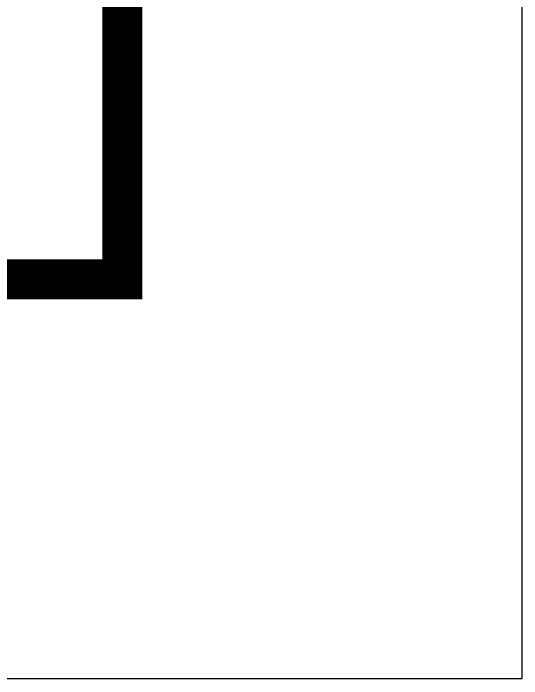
# Model space of a CAD drawing. Extents: x 575917 to 733065, y -270021 to -228021.
# Drawn here: x 648944 to 650217, y -270021 to -268355 of the extents above; entities that cross this region are included whole.
import ezdxf

# ---------------------------------------------------------------- set-up
doc = ezdxf.new("R2010")
doc.units = 0
doc.header["$LTSCALE"] = 1000
doc.header["$MEASUREMENT"] = 0
doc.layers.add('1', color=3, linetype='CONTINUOUS')
doc.layers.add('PUB_TITLE', color=4, linetype='CONTINUOUS')

msp = doc.modelspace()

# ---------------------------------------------------------------- linework, layer by layer
at = {"layer": '1', "const_width": 45}
msp.add_lwpolyline([(633017, -263801.6), (649217, -263801.6), (649217, -269021.2), (633017, -269021.2)], close=True, dxfattribs=at)
msp.add_lwpolyline([(633017, -263801.6), (649217, -263801.6), (649217, -269021.2), (633017, -269021.2)], close=True, dxfattribs=at)
at = {"layer": 'PUB_TITLE'}
msp.add_lwpolyline([(575917, -270021.2), (575917, -228021.2), (650217, -228021.2), (650217, -270021.2)], close=True, dxfattribs=at)
msp.add_lwpolyline([(575917, -270021.2), (575917, -228021.2), (650217, -228021.2), (650217, -270021.2)], close=True, dxfattribs=at)
at = {"layer": 'PUB_TITLE', "const_width": 100}
msp.add_lwpolyline([(578417, -269021.2), (649217, -269021.2), (649217, -229021.2), (578417, -229021.2)], close=True, dxfattribs=at)
msp.add_lwpolyline([(578417, -269021.2), (649217, -269021.2), (649217, -229021.2), (578417, -229021.2)], close=True, dxfattribs=at)

doc.saveas('drawing.dxf')
